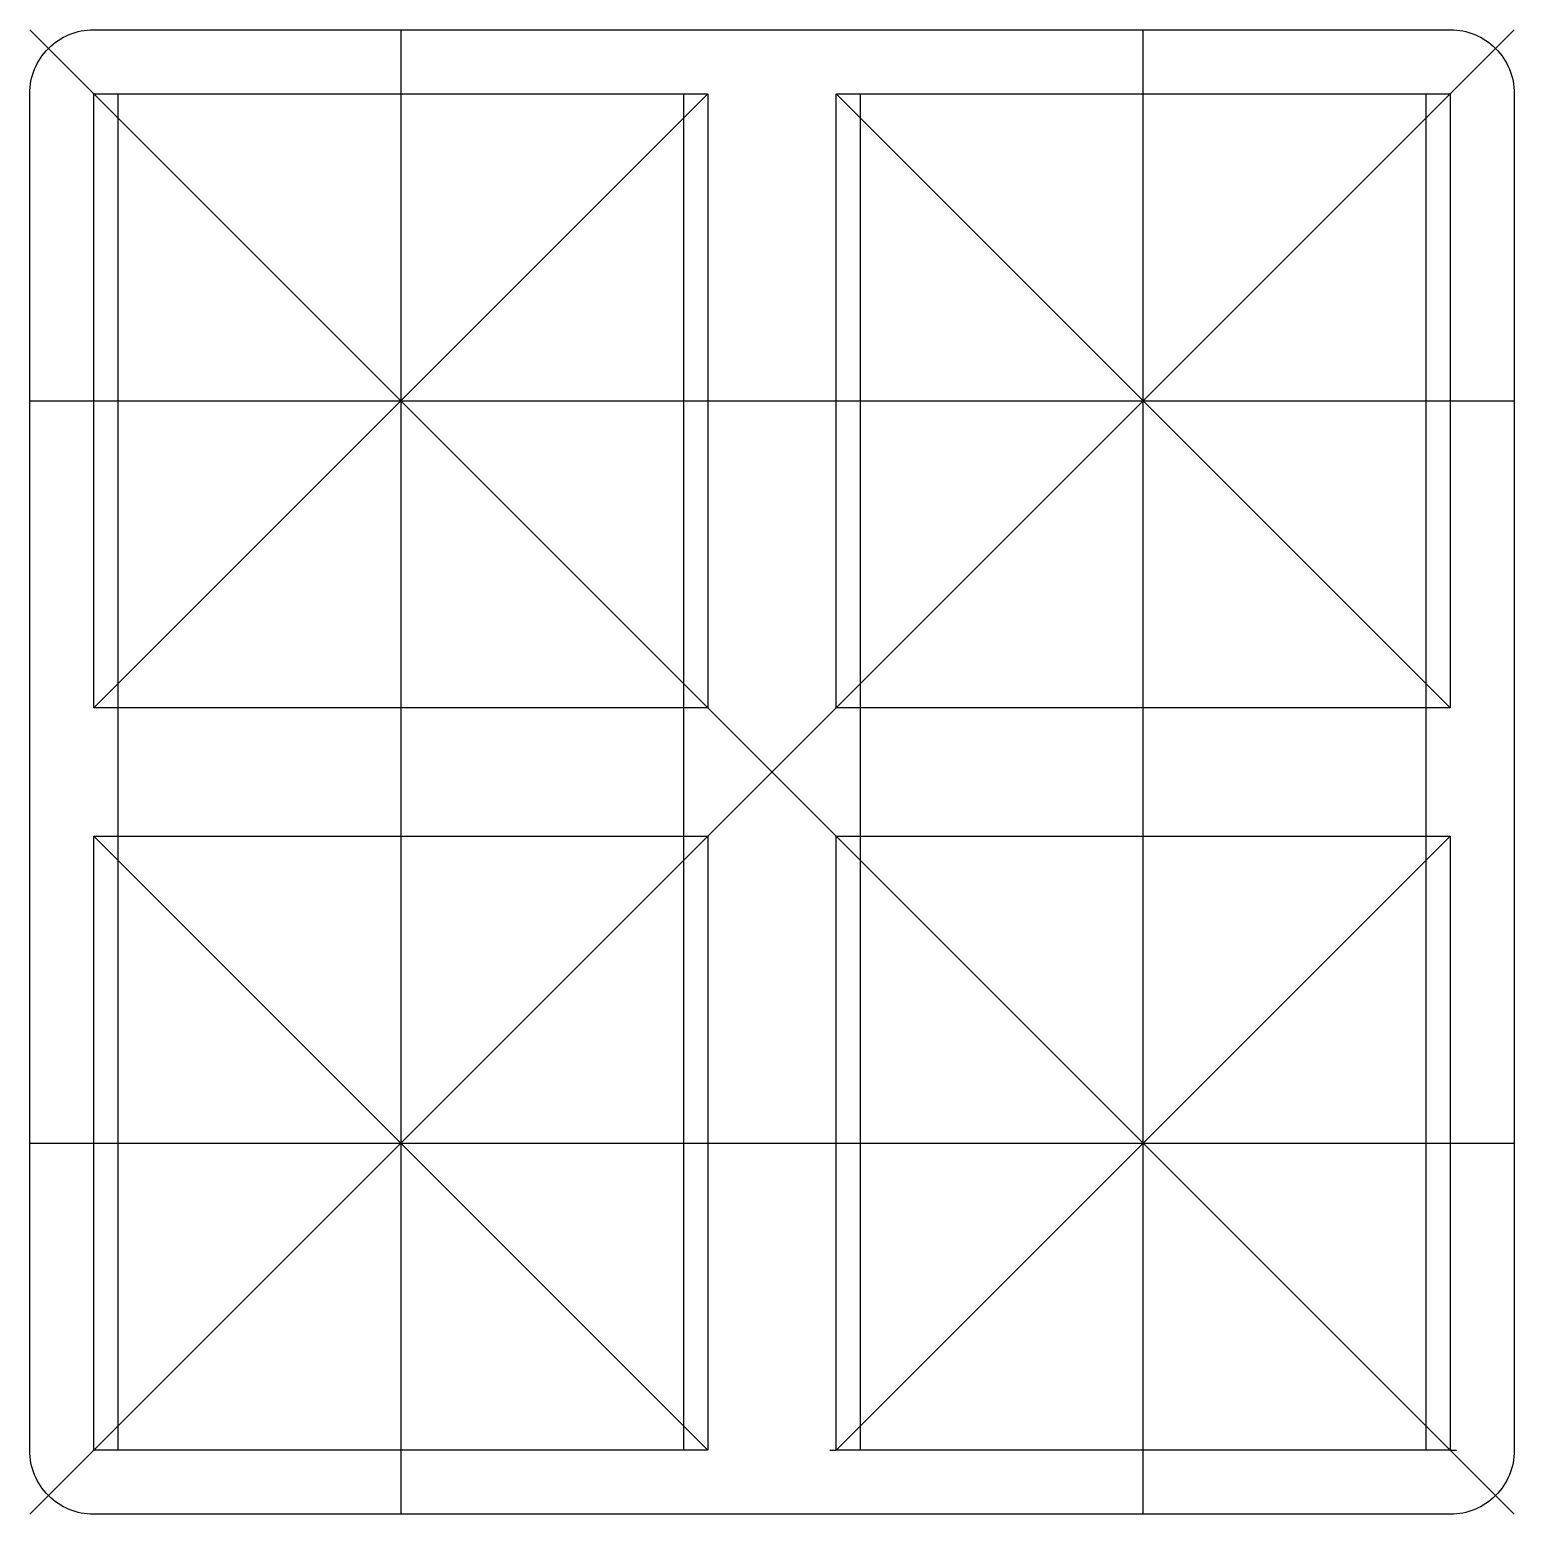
# Model space of a CAD drawing. Header units: millimetres. Extents: x -40 to 40, y -40 to 40.
import ezdxf

# ---------------------------------------------------------------- set-up
doc = ezdxf.new("R2010")
doc.units = ezdxf.units.MM
doc.layers.get('0').update_dxf_attribs({"linetype": 'CONTINUOUS'})

msp = doc.modelspace()

# ---------------------------------------------------------------- linework, layer by layer
for p, q in [((-40, -40), (40, 40)), ((-20, 40), (-20, -40)), ((20, -40), (20, 40)), ((40, -40), (-40, 40)), ((-3.45, 3.45), (-36.55, 36.55)), ((-36.55, 3.45), (-3.45, 36.55)), ((36.55, 3.45), (3.45, 36.55)), ((3.45, 3.45), (36.55, 36.55)), ((-40, 20), (40, 20)), ((-3.45, -36.55), (-36.55, -3.45)), ((-36.55, -36.55), (-3.45, -3.45)), ((36.55, -36.55), (3.45, -3.45)), ((3.45, -36.55), (36.55, -3.45)), ((-40, -20), (40, -20)), ((-36.5501, -36.55), (-36.55, -36.55)), ((-3.4499, -36.55), (-3.45, -36.55)), ((3.1225, -36.55), (3.45, -36.55)), ((36.55, -36.55), (36.8775, -36.55))]:
    msp.add_line(p, q)
msp.add_lwpolyline([(36.55, -40), (-36.55, -40, -0.4142136), (-40, -36.55), (-40, 36.55, -0.4142136), (-36.55, 40), (36.55, 40, -0.4142136), (40, 36.55), (40, -36.55, -0.4142136)], format="xyb", close=True)
for points in [[(-3.45, 3.45), (-36.55, 3.45), (-36.55, 36.55), (-3.45, 36.55)], [(-35.24, 36.55), (-4.76, 36.55), (-4.76, -36.55), (-35.24, -36.55)], [(36.55, 3.45), (3.45, 3.45), (3.45, 36.55), (36.55, 36.55)], [(4.76, 36.55), (35.24, 36.55), (35.24, -36.55), (4.76, -36.55)], [(-3.45, -36.55), (-36.55, -36.55), (-36.55, -3.45), (-3.45, -3.45)], [(36.55, -36.55), (3.45, -36.55), (3.45, -3.45), (36.55, -3.45)]]:
    msp.add_lwpolyline(points, close=True)

doc.saveas('drawing.dxf')
